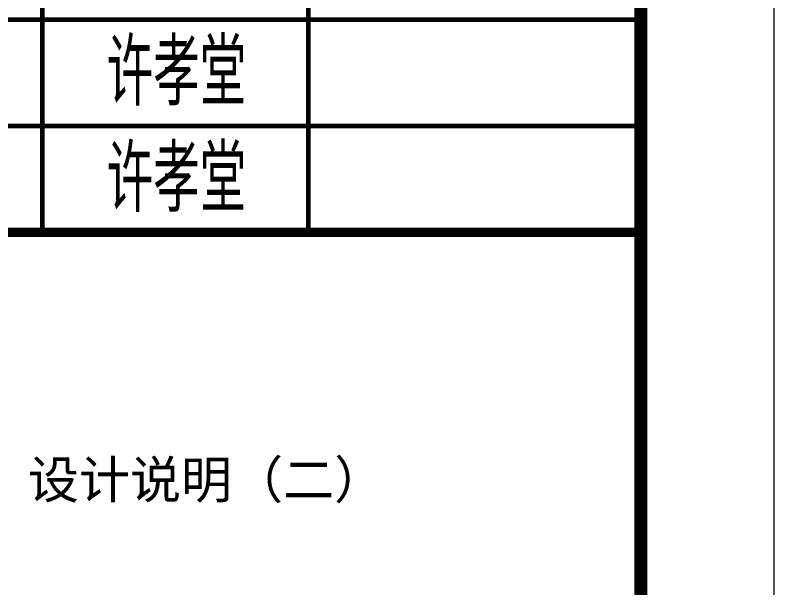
# Model space of a CAD drawing. Extents: x 2803505 to 5851001, y -1372902 to 24339.
# Drawn here: x 3355256 to 3360959, y -624726 to -620420 of the extents above; entities that cross this region are included whole.
import ezdxf

# ---------------------------------------------------------------- set-up
doc = ezdxf.new("R2010")
doc.units = 0
doc.header["$LTSCALE"] = 1000
doc.header["$MEASUREMENT"] = 0
doc.layers.add('!!电气', color=1, linetype='CONTINUOUS')
doc.layers.add('图签文字', color=4, linetype='CONTINUOUS')
doc.layers.add('可改文字', color=6, linetype='CONTINUOUS', lineweight=18)
doc.layers.add('图框', color=147, linetype='CONTINUOUS', lineweight=20)
doc.styles.add('宋体', font='', dxfattribs={"height": 4})
doc.styles.add('建筑图签-2', font='TXT.shx', dxfattribs={"width": 0.5, "bigfont": 'HZTXT.shx'})
doc.styles.get('宋体').set_extended_font_data('SimSun')

# ---------------------------------------------------------------- blocks, each defined once
blk = doc.blocks.new('A$C56DE0068')
at = {"layer": '图框'}
for points, const_width in [([(2499.5, 6800.3), (2500, 13200.3)], 35), ([(4500, 6800.3), (4500, 13200.3)], 35), ([(0, 8400.3), (7000, 8400.3)], 35), ([(0, 7600.3), (7000, 7600.3)], 35), ([(0, 6800.3), (7000, 6800.3)], 70)]:
    blk.add_lwpolyline(points, dxfattribs=dict(at, const_width=const_width))
at = {"layer": '图签文字', "color": 1, "style": '建筑图签-2', "width": 0.7}
for p in [(2983.9, 7753.5), (2983.9, 6953.5)]:
    blk.add_text('许孝堂', height=500, dxfattribs=at).set_placement(p)

msp = doc.modelspace()

# ---------------------------------------------------------------- linework, layer by layer
at = {"layer": '图框'}
msp.add_lwpolyline([(3301559.5, -587899.4), (3360959.3, -587899.4), (3360959.3, -629853.6), (3301559.5, -629853.6)], close=True, dxfattribs=at)
at = {"layer": '图框', "const_width": 100}
msp.add_lwpolyline([(3304059.5, -628853.6), (3359959.5, -628853.6), (3359959.5, -588853.6), (3304059.5, -588853.6)], close=True, dxfattribs=at)

# ---------------------------------------------------------------- block references
at = {"layer": '!!电气'}
msp.add_blockref('A$C56DE0068', (3352959.5, -628853.6), dxfattribs=at)

# ---------------------------------------------------------------- texts
at = {"layer": '可改文字', "color": 1, "style": '宋体'}
msp.add_text('设计说明（二）', height=281.28, dxfattribs=at).set_placement((3355351.2, -624053))

doc.saveas('drawing.dxf')
